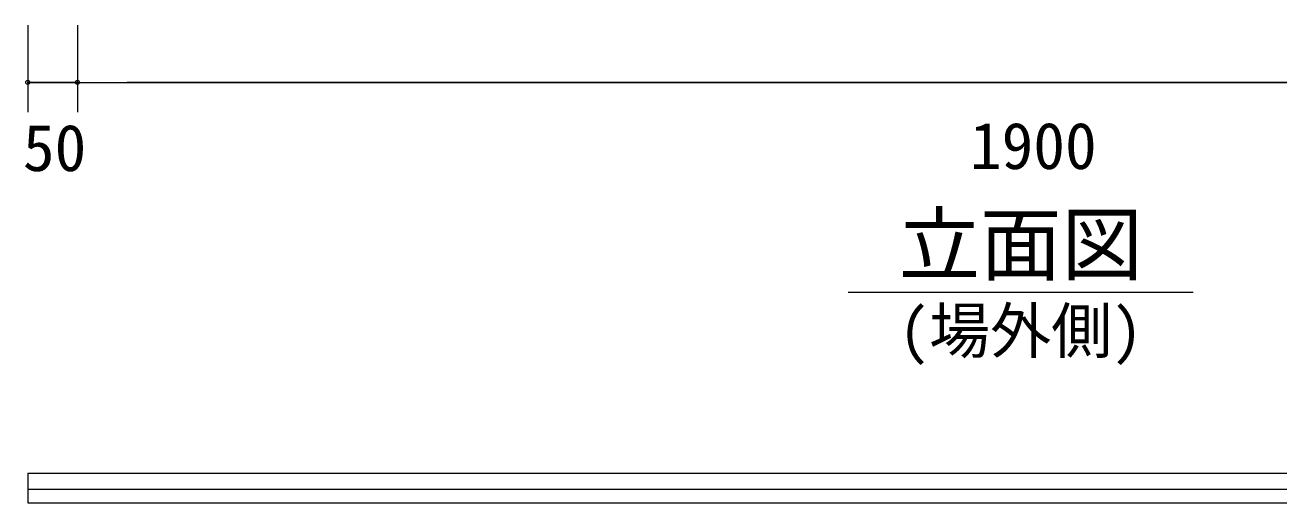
# Model space of a CAD drawing. Units: millimetres, scale not verified. Extents: x -2012 to 2012, y -1388 to 1388.
# Drawn here: x -513 to 750, y 45 to 526 of the extents above; entities that cross this region are included whole.
import ezdxf
from ezdxf.enums import TextEntityAlignment as Align

# ---------------------------------------------------------------- set-up
doc = ezdxf.new("R2010")
doc.units = ezdxf.units.MM
doc.header["$LTSCALE"] = 8
doc.header["$PDMODE"] = 32
doc.header["$PDSIZE"] = 4
for name, color, linetype, lineweight in [('0-0_(2m)ﾒッｼュﾊﾟﾈﾙ', 7, 'Continuous', 9), ('0-1_0', 7, 'Continuous', 9), ('1-3_図面枠', 7, 'Continuous', 9)]:
    doc.layers.add(name, color=color, linetype=linetype, lineweight=lineweight)
doc.styles.add('ＭＳ ゴシック', font='')
doc.styles.get('ＭＳ ゴシック').set_extended_font_data('MS Gothic')

msp = doc.modelspace()

# ---------------------------------------------------------------- linework, layer by layer
at = {"layer": '0-0_(2m)ﾒッｼュﾊﾟﾈﾙ'}
for p, q in [((-510.402, 75.184), (1489.598, 75.184)), ((-510.402, 75.184), (-510.402, 45.184)), ((-510.402, 59.184), (1489.598, 59.184)), ((-510.402, 45.184), (1489.598, 45.184))]:
    msp.add_line(p, q, dxfattribs=at)
at = {"layer": '0-1_0'}
for p, q in [((-510.402, 526.238), (-510.402, 438.592)), ((-460.402, 526.238), (-460.402, 438.592)), ((-460.402, 526.238), (-460.402, 438.592)), ((-460.402, 468.592), (1439.598, 468.592)), ((-410.402, 468.592), (-360.402, 468.592)), ((1389.598, 468.592), (-410.402, 468.592))]:
    msp.add_line(p, q, dxfattribs=at)
msp.add_lwpolyline([(-460.402, 468.592), (-510.402, 468.592), (-460.402, 468.592)], dxfattribs=at)
for p in [(-510.402, 468.592), (-460.402, 468.592)]:
    msp.add_point(p, dxfattribs=at)
at = {"layer": '1-3_図面枠'}
msp.add_line((315.867, 257.377), (663.328, 257.377), dxfattribs=at)

# ---------------------------------------------------------------- texts
at = {"layer": '0-1_0', "color": 2, "style": 'ＭＳ ゴシック'}
for s, p in [('50', (-515.287, 365.195)), ('1900', (438.398, 367.234))]:
    msp.add_text(s, height=46.92, dxfattribs=at).set_placement(p, align=Align.BOTTOM_LEFT)
at = {"layer": '1-3_図面枠', "style": 'ＭＳ ゴシック'}
for s, height, p in [('立面図', 60.06, (366.718, 257.435)), ('(場外側)', 45.04, (366.718, 182.516))]:
    msp.add_text(s, height=height, dxfattribs=at).set_placement(p, align=Align.BOTTOM_LEFT)

doc.saveas('drawing.dxf')
